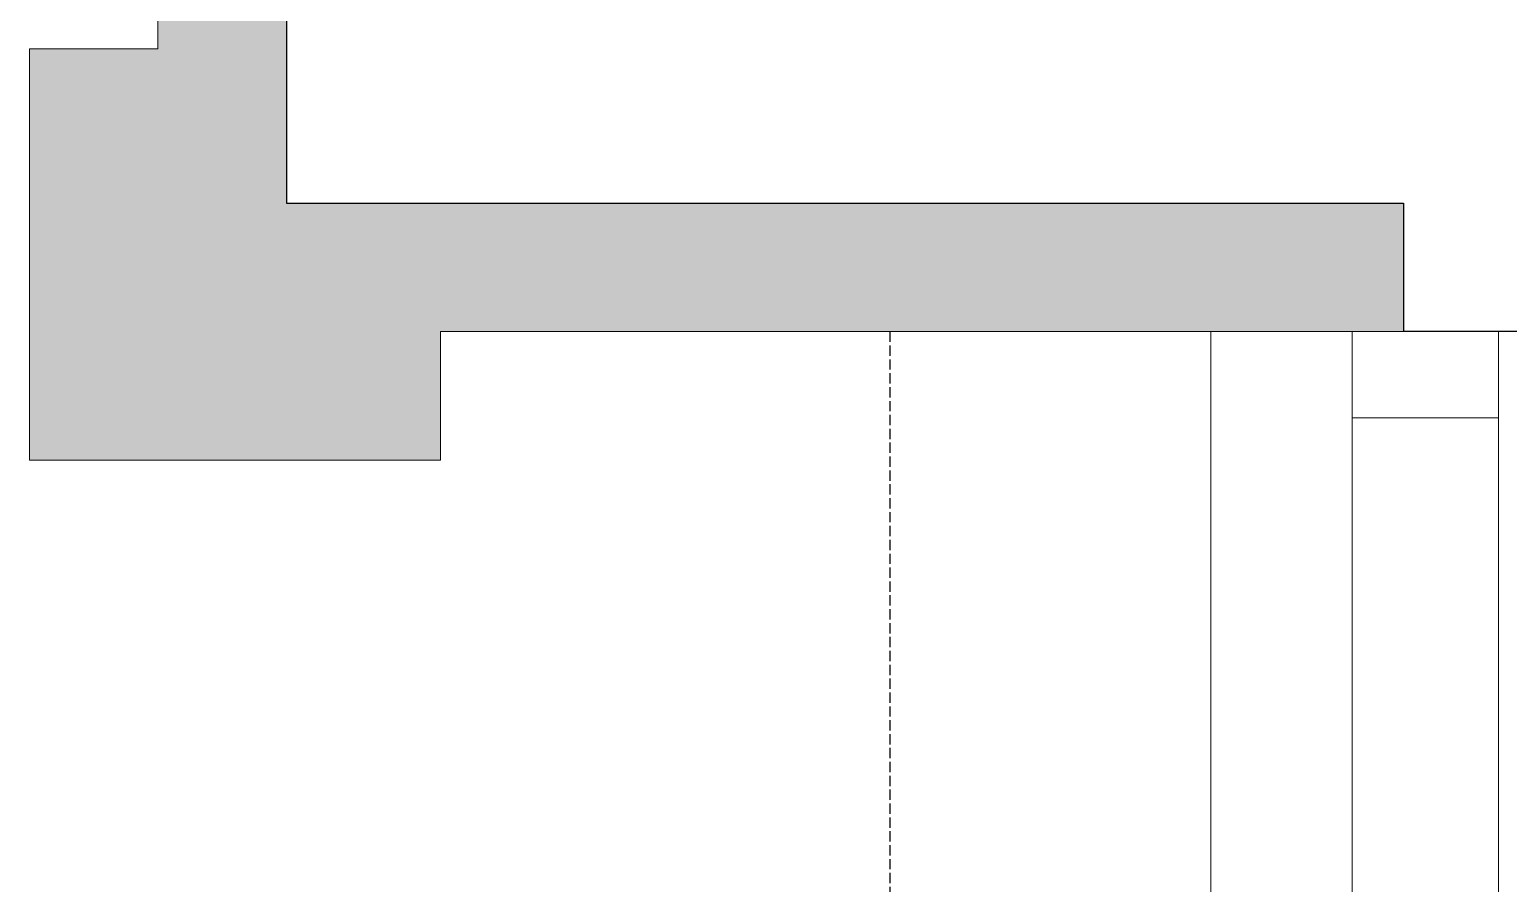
# Model space of a CAD drawing. Header units: millimetres. Extents: x 0 to 59350, y 0 to 29700.
# Drawn here: x 26879.1 to 27167, y 17913.9 to 18080 of the extents above; entities that cross this region are included whole.
import ezdxf

# ---------------------------------------------------------------- set-up
doc = ezdxf.new("R2010")
doc.units = ezdxf.units.MM
doc.linetypes.add('PUNKT2_S9', pattern=[1, 0, -1])
doc.linetypes.add('VERDECKT2_S2', pattern=[2.7, 2, -0.7])
doc.layers.add('Standard', color=7, linetype='Continuous', lineweight=25)

msp = doc.modelspace()

# ---------------------------------------------------------------- hatches: boundary and pattern name
at = {"layer": 'Standard', "linetype": 'PUNKT2_S9', "lineweight": 18}
for points in [[(26904.1, 18941.22), (26904.1, 18021.22), (26929.1, 18021.22), (26929.1, 18941.22)], [(26879.1, 18076.22), (26879.1, 17996.22), (26904.1, 17996.22), (26904.1, 18076.22)], [(26929.1, 18021.22), (27121.6, 18021.22), (27121.6, 18046.22), (26929.1, 18046.22)], [(27121.6, 18046.22), (27121.6, 18021.22), (27146.6, 18021.22), (27146.6, 18046.22)], [(26904.1, 17996.22), (26959.1, 17996.22), (26959.1, 18021.22), (26904.1, 18021.22)]]:
    msp.add_hatch(color=59, dxfattribs=at).paths.add_polyline_path(points)

# ---------------------------------------------------------------- linework, layer by layer
at = {"layer": 'Standard', "color": 36, "linetype": 'Continuous', "lineweight": 18}
for p, q in [((26929.1, 18046.22), (26929.1, 18941.22)), ((26904.1, 18916.22), (26904.1, 18076.22)), ((26879.1, 18076.22), (26879.1, 17996.22)), ((26904.1, 18076.22), (26879.1, 18076.22)), ((26937.85, 18046.22), (26929.1, 18046.22)), ((27121.6, 18046.22), (26937.85, 18046.22)), ((27146.6, 18046.22), (27121.6, 18046.22)), ((27146.6, 18021.22), (27146.6, 18046.22)), ((26959.1, 18021.22), (27121.6, 18021.22)), ((26959.1, 17996.22), (26959.1, 18021.22)), ((27136.6, 18021.22), (27121.6, 18021.22)), ((27146.6, 18021.22), (27136.6, 18021.22)), ((26879.1, 17996.22), (26904.1, 17996.22)), ((26904.1, 17996.22), (26959.1, 17996.22))]:
    msp.add_line(p, q, dxfattribs=at)
at = {"layer": 'Standard', "color": 7, "linetype": 'Continuous', "lineweight": -3}
for p, q in [((26929.1, 18941.22), (26929.1, 18046.22)), ((26929.1, 18046.22), (26937.85, 18046.22)), ((26937.85, 18046.22), (27121.6, 18046.22)), ((27121.6, 18046.22), (27146.6, 18046.22)), ((27146.6, 18046.22), (27146.6, 18021.22)), ((27159.1, 18021.22), (27146.6, 18021.22))]:
    msp.add_line(p, q, dxfattribs=at)
at = {"layer": 'Standard', "color": 7, "linetype": 'VERDECKT2_S2', "lineweight": -3}
msp.add_line((27046.6, 18021.22), (27046.6, 17721.22), dxfattribs=at)
at = {"layer": 'Standard', "color": 59, "linetype": 'Continuous', "lineweight": 18}
for p, q in [((27109.11, 18021.22), (27109.1, 17783.72)), ((27109.1, 17783.72), (27109.11, 18021.22)), ((27136.62, 18021.22), (27109.11, 18021.22)), ((27109.11, 18021.22), (27136.62, 18021.22)), ((27136.6, 17811.22), (27136.62, 18021.22)), ((27136.62, 18021.22), (27136.6, 17811.22))]:
    msp.add_line(p, q, dxfattribs=at)
at = {"layer": 'Standard', "color": 2, "linetype": 'Continuous', "lineweight": 18}
for p, q in [((27136.6, 18021.22), (27136.6, 18004.47)), ((27165.1, 18021.22), (27136.6, 18021.22)), ((27136.6, 17839.72), (27136.6, 18021.22)), ((27165.1, 18004.47), (27165.1, 18021.22)), ((27165.1, 17839.72), (27165.1, 18021.22)), ((27136.6, 18004.47), (27165.1, 18004.47))]:
    msp.add_line(p, q, dxfattribs=at)
at = {"layer": 'Standard', "color": 51, "linetype": 'Continuous', "lineweight": -3}
for p, q in [((27165.1, 18021.22), (27159.1, 18021.22)), ((27184.1, 18021.22), (27165.1, 18021.22))]:
    msp.add_line(p, q, dxfattribs=at)

doc.saveas('drawing.dxf')
